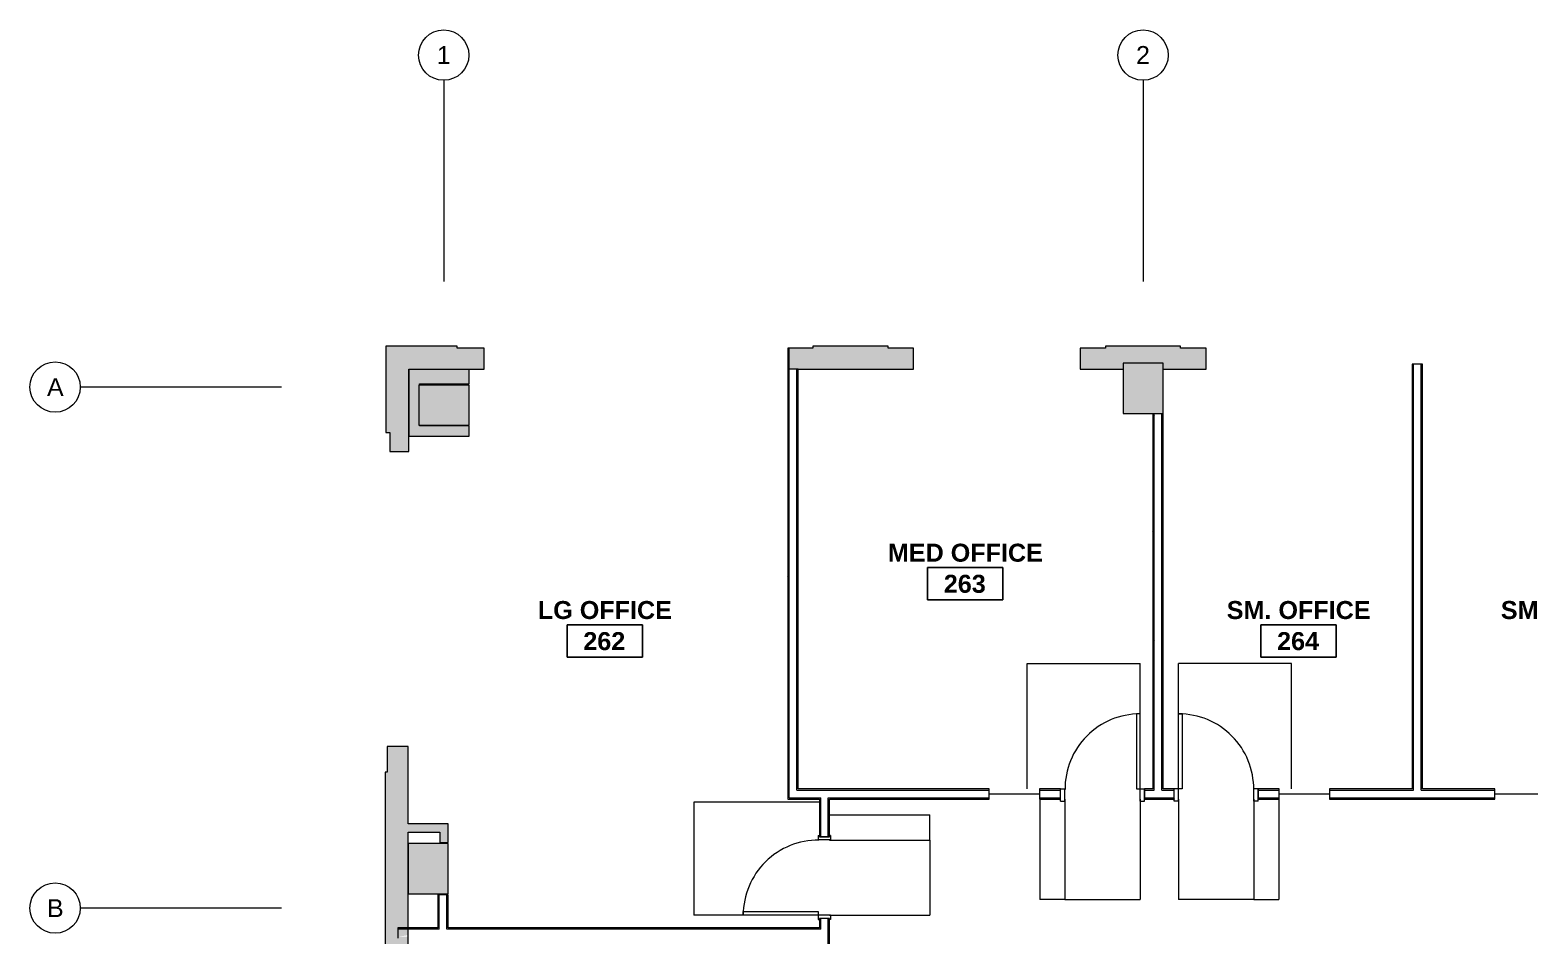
# Model space of a CAD drawing. Header units: inches. Extents: x 25331 to 28023, y 11893 to 13691.
# Drawn here: x 25331 to 26046, y 13259 to 13691 of the extents above; entities that cross this region are included whole.
import ezdxf

# ---------------------------------------------------------------- set-up
doc = ezdxf.new("R2010")
doc.units = ezdxf.units.IN
doc.header["$MEASUREMENT"] = 0
for name, color, linetype, lineweight in [('A-AREA-IDEN', 1, 'Continuous', 9), ('A-DOOR', 8, 'Continuous', 13), ('A-DOOR-FRAM', 8, 'Continuous', 20), ('A-GENM', 8, 'Continuous', 13), ('A-GLAZ', 8, 'Continuous', 13), ('A-WALL', 8, 'Continuous', 13), ('A-WALL-PATT', 8, 'Continuous', 13), ('I-WALL', 8, 'Continuous', 13), ('S-COLS', 8, 'Continuous', 13), ('S-GRID', 8, 'Continuous', 9), ('S-GRID-IDEN', 8, 'Continuous', 9)]:
    doc.layers.add(name, color=color, linetype=linetype, lineweight=lineweight)
doc.styles.add('Swis721 Lt BT', font='swissl.ttf', dxfattribs={"height": 8.514638})
doc.styles.add('Swis721 Lt BT_B', font='', dxfattribs={"height": 8.583975})
doc.styles.get('Swis721 Lt BT_B').set_extended_font_data('Swis721 Lt BT', bold=True)
pattern_1 = [(0, (0, 0), (30.72, 7.68), [1.267, -21.773, 1.267, -21.773, -122.88]), (0, (0, 0), (30.72, 7.68), [-46.08, 1.267, -44.813, 1.267, -21.773, -53.76]), (0, (0, 0), (30.72, 7.68), [-115.2, 1.267, -14.093, 1.267, -37.133]), (120, (11.52, 3.84), (-22.0110751, 22.7643004), [1.267, -21.773, 1.267, -21.773, -122.88]), (120, (11.52, 3.84), (-22.0110751, 22.7643004), [-46.08, 1.267, -44.813, 1.267, -21.773, -53.76]), (120, (11.52, 3.84), (-22.0110751, 22.7643004), [-115.2, 1.267, -14.093, 1.267, -37.133]), (240, (15.36, 19.2), (-8.7089249, -30.4443004), [1.267, -21.773, 1.267, -21.773, -122.88]), (240, (15.36, 19.2), (-8.7089249, -30.4443004), [-46.08, 1.267, -44.813, 1.267, -21.773, -53.76]), (240, (15.36, 19.2), (-8.7089249, -30.4443004), [-115.2, 1.267, -14.093, 1.267, -37.133])]

# ---------------------------------------------------------------- blocks, each defined once
blk = doc.blocks.new('Single Flush - OTJ_SOLIDFLUSH_ALUM-4900275-FIRST FLOOR CONSTRUCTION')
at = {"layer": 'A-DOOR'}
for p, q in [((16.16, -2.44), (17.91, -2.44)), ((16.16, -38.25), (16.16, -2.44)), ((17.91, -2.44), (17.91, -38.25)), ((17.91, -38.25), (16.16, -38.25))]:
    blk.add_line(p, q, dxfattribs=at)
blk.add_arc((17.91, -2.44), 35.81, 179.5, 270, dxfattribs=at)
at = {"layer": 'A-DOOR-FRAM'}
for p, q in [((-20, 3.31), (-20, -2.44)), ((-20, 3.31), (-18, 3.31)), ((-18, 3.31), (-18, -2.44)), ((18, 3.31), (18, -2.44)), ((18, 3.31), (20, 3.31)), ((20, 3.31), (20, -2.44)), ((-20, -2.44), (-18, -2.44)), ((18, -2.44), (20, -2.44))]:
    blk.add_line(p, q, dxfattribs=at)
at = {"layer": 'A-GENM'}
for p, q in [((-17.91, 50.25), (-29.91, 50.25)), ((-29.91, 2.44), (-29.91, 50.25)), ((-17.91, 50.25), (17.91, 50.25)), ((-17.91, 2.44), (-17.91, 50.25)), ((17.91, 2.44), (17.91, 50.25)), ((17.87, 2.44), (17.91, 2.44)), ((-35.91, -2.44), (-35.91, -62.25)), ((17.87, -2.44), (17.91, -2.44)), ((17.91, -2.44), (17.91, -62.25)), ((-35.91, -62.25), (17.91, -62.25))]:
    blk.add_line(p, q, dxfattribs=at)
blk = doc.blocks.new('Single Flush - OTJ_SOLIDFLUSH_ALUM-4900816-FIRST FLOOR CONSTRUCTION')
at = {"layer": 'A-DOOR'}
for p, q in [((16.16, 38.25), (16.16, 2.44)), ((17.91, 38.25), (16.16, 38.25)), ((17.91, 2.44), (17.91, 38.25)), ((16.16, 2.44), (17.91, 2.44))]:
    blk.add_line(p, q, dxfattribs=at)
blk.add_arc((17.91, 2.44), 35.81, 90, 180.5, dxfattribs=at)
at = {"layer": 'A-DOOR-FRAM'}
for p, q in [((-20, -3.31), (-20, 2.44)), ((-20, 2.44), (-18, 2.44)), ((-18, -3.31), (-18, 2.44)), ((18, -3.31), (18, 2.44)), ((18, 2.44), (20, 2.44)), ((20, -3.31), (20, 2.44)), ((-20, -3.31), (-18, -3.31)), ((18, -3.31), (20, -3.31))]:
    blk.add_line(p, q, dxfattribs=at)
at = {"layer": 'A-GENM'}
for p, q in [((-35.91, 62.25), (17.91, 62.25)), ((-35.91, 2.44), (-35.91, 62.25)), ((17.91, 2.44), (17.91, 62.25)), ((17.87, 2.44), (17.91, 2.44)), ((-29.91, -2.44), (-29.91, -50.25)), ((-17.91, -2.44), (-17.91, -50.25)), ((17.87, -2.44), (17.91, -2.44)), ((17.91, -2.44), (17.91, -50.25)), ((-17.91, -50.25), (-29.91, -50.25)), ((-17.91, -50.25), (17.91, -50.25))]:
    blk.add_line(p, q, dxfattribs=at)
blk = doc.blocks.new('Double Flush w-Skinny Lite - Int-N-LDMF-36_ x 84_-5155943-FIRST FLOOR CONSTRUCTION')
at = {"layer": 'A-DOOR'}
for p, q in [((16.16, -2.94), (17.91, -2.94)), ((16.16, -38.75), (16.16, -2.94)), ((17.91, -2.94), (17.91, -38.75)), ((17.91, -38.75), (16.16, -38.75))]:
    blk.add_line(p, q, dxfattribs=at)
blk.add_arc((17.91, -2.94), 35.81, 179.5, 270, dxfattribs=at)
at = {"layer": 'A-DOOR-FRAM'}
for p, q in [((-20, 2.94), (-20, 2.44)), ((-20, 2.94), (-18, 2.94)), ((-20, 2.44), (-19.5, 2.44)), ((-19.5, 2.44), (-19.5, -2.44)), ((-18, 2.94), (-18, -2.94)), ((18, 2.94), (18, -2.94)), ((18, 2.94), (20, 2.94)), ((19.5, 2.44), (19.5, -2.44)), ((19.5, 2.44), (20, 2.44)), ((20, 2.94), (20, 2.44)), ((-20, -2.94), (-20, -2.44)), ((-20, -2.44), (-19.5, -2.44)), ((-20, -2.94), (-18, -2.94)), ((18, -2.94), (20, -2.94)), ((19.5, -2.44), (20, -2.44)), ((20, -2.94), (20, -2.44))]:
    blk.add_line(p, q, dxfattribs=at)
at = {"layer": 'A-GENM'}
for p, q in [((-17.91, 50.25), (-29.91, 50.25)), ((-29.91, 2.44), (-29.91, 50.25)), ((-17.91, 50.25), (17.91, 50.25)), ((-17.91, 2.44), (-17.91, 50.25)), ((17.91, 2.44), (17.91, 50.25)), ((17.87, 2.44), (17.91, 2.44)), ((-35.91, -2.44), (-35.91, -62.25)), ((17.87, -2.44), (17.91, -2.44)), ((17.91, -2.44), (17.91, -62.25)), ((-35.91, -62.25), (17.91, -62.25))]:
    blk.add_line(p, q, dxfattribs=at)
blk = doc.blocks.new('Frameless opening with glazing - 24_ x 96_-4900874-FIRST FLOOR CONSTRUCTION')
at = {"layer": 'A-GLAZ'}
blk.add_line((-13.5, 0.0625), (10.5, 0.0625), dxfattribs=at)
blk = doc.blocks.new('Concrete-Rectangular-Column - 19 X 24-5195709-FIRST FLOOR CONSTRUCTION')
at = {"layer": 'S-COLS'}
blk.add_hatch(color=256, dxfattribs=at).paths.add_polyline_path([(-9.5, -12), (9.5, -12), (9.5, 12), (-9.5, 12)], flags=0)
for p, q in [((9.5, 12), (-9.5, 12)), ((-9.5, 12), (-9.5, -12)), ((9.5, -12), (9.5, 12)), ((-9.5, -12), (9.5, -12))]:
    blk.add_line(p, q, dxfattribs=at)
blk = doc.blocks.new('Grid - Grid Head - Circle-50561-FIRST FLOOR CONSTRUCTION')
at = {"layer": 'S-GRID-IDEN'}
blk.add_circle((0, 0), 0.125, dxfattribs=at)
blk = doc.blocks.new('Room Tag - Room Name and Number-3379422-FIRST FLOOR CONSTRUCTION')
at = {"layer": 'A-AREA-IDEN'}
for p, q in [((-0.1881, -0.1636), (-0.1881, -0.0018)), ((-0.1881, -0.0018), (0.1869, -0.0018)), ((0.1869, -0.0018), (-0.1881, -0.0018)), ((-0.1881, -0.0018), (-0.1881, -0.1636)), ((0.1869, -0.0018), (0.1869, -0.1636)), ((0.1869, -0.1636), (0.1869, -0.0018)), ((0.1869, -0.1636), (-0.1881, -0.1636)), ((-0.1881, -0.1636), (0.1869, -0.1636))]:
    blk.add_line(p, q, dxfattribs=at)

msp = doc.modelspace()

# ---------------------------------------------------------------- hatches: boundary and pattern name
at = {"layer": 'A-WALL-PATT'}
for points in [[(25511.57, 13529.18), (25534.57, 13529.18), (25534.57, 13540.18), (25500.57, 13540.18), (25500.57, 13529.18), (25502.57, 13529.18)], [(25534.57, 13529.18), (25547.57, 13529.18), (25547.57, 13539.18), (25534.57, 13539.18)], [(25704.32, 13529.17), (25704.32, 13539.17), (25692.94, 13539.17), (25692.94, 13529.17), (25698.78, 13529.17)], [(25740.16, 13529.17), (25740.16, 13540.17), (25704.32, 13540.17), (25704.32, 13529.17)], [(25752.32, 13529.17), (25752.32, 13539.17), (25740.16, 13539.17), (25740.16, 13529.17)], [(25843.82, 13529.17), (25843.82, 13539.17), (25831.82, 13539.17), (25831.82, 13529.17)], [(25879.66, 13529.17), (25879.66, 13540.17), (25843.82, 13540.17), (25843.82, 13529.17), (25852.3, 13529.17), (25852.3, 13532.11), (25871.3, 13532.11), (25871.3, 13529.17)], [(25891.82, 13529.17), (25891.82, 13539.17), (25879.66, 13539.17), (25879.66, 13529.17)], [(25500.57, 13498.93), (25511.57, 13498.93), (25511.57, 13529.18), (25500.57, 13529.17)], [(25516.66, 13522.18), (25540.29, 13522.18), (25540.29, 13529.18), (25511.66, 13529.17), (25511.66, 13522.18), (25516.29, 13522.18)], [(25516.29, 13502.18), (25516.66, 13502.18), (25516.66, 13502.56), (25516.29, 13502.56), (25516.29, 13521.56), (25516.66, 13521.56), (25516.66, 13522.18), (25511.66, 13522.18), (25511.66, 13502.18)], [(25511.57, 13489.93), (25511.57, 13498.93), (25502.57, 13498.93), (25502.57, 13489.93)], [(25540.29, 13497.18), (25540.29, 13502.18), (25511.66, 13502.18), (25511.66, 13497.18), (25516.29, 13497.18)], [(25511.32, 13337.01), (25511.32, 13349.17), (25501.32, 13349.17), (25501.32, 13337.01)], [(25501.32, 13244.01), (25511.32, 13244.01), (25511.32, 13258.48), (25506.32, 13258.48), (25511.32, 13259.26), (25511.32, 13337.01), (25500.32, 13337.01), (25500.32, 13244.01)], [(25512.95, 13308.42), (25526.31, 13308.42), (25526.31, 13312.42), (25511.32, 13312.42), (25511.32, 13308.42)], [(25530.31, 13303.42), (25530.31, 13312.42), (25526.31, 13312.42), (25526.31, 13303.42), (25529.68, 13303.42)]]:
    msp.add_hatch(color=256, dxfattribs=at).paths.add_polyline_path(points, flags=0)
h = msp.add_hatch(dxfattribs=at)
h.set_pattern_fill('FP2_2', color=256, style=0, pattern_type=2)
h.set_pattern_definition(pattern_1)
h.paths.add_polyline_path([(25692.32, 13324.74), (25692.94, 13324.74), (25692.94, 13539.17), (25692.32, 13539.17), (25692.32, 13328.36)], flags=0)
h = msp.add_hatch(dxfattribs=at)
h.set_pattern_fill('FP2_2', color=256, style=0, pattern_type=2)
h.set_pattern_definition(pattern_1)
h.paths.add_polyline_path([(25696.57, 13328.99), (25697.19, 13328.99), (25697.19, 13529.17), (25696.57, 13529.17), (25696.57, 13436.14)], flags=0)
h = msp.add_hatch(dxfattribs=at)
h.set_pattern_fill('FP2_2', color=256, style=0, pattern_type=2)
h.set_pattern_definition(pattern_1)
h.paths.add_polyline_path([(25990.76, 13328.99), (25990.76, 13531.55), (25990.13, 13531.55), (25990.13, 13328.99)], flags=0)
h = msp.add_hatch(dxfattribs=at)
h.set_pattern_fill('FP2_2', color=256, style=0, pattern_type=2)
h.set_pattern_definition(pattern_1)
h.paths.add_polyline_path([(25995.01, 13328.99), (25995.01, 13531.55), (25994.38, 13531.55), (25994.38, 13328.99)], flags=0)
h = msp.add_hatch(dxfattribs=at)
h.set_pattern_fill('FP2_2', color=256, style=0, pattern_type=2)
h.set_pattern_definition(pattern_1)
h.paths.add_polyline_path([(25867.05, 13328.99), (25867.05, 13508.11), (25866.43, 13508.11), (25866.43, 13328.99)], flags=0)
h = msp.add_hatch(dxfattribs=at)
h.set_pattern_fill('FP2_2', color=256, style=0, pattern_type=2)
h.set_pattern_definition(pattern_1)
h.paths.add_polyline_path([(26328.39, 13328.36), (26328.39, 13328.99), (26322.62, 13328.99), (26322.62, 13328.36)], flags=0)
h.paths.add_polyline_path([(25926.63, 13328.36), (25926.63, 13328.99), (25916.63, 13328.99), (25916.63, 13328.36)], flags=0)
h.paths.add_polyline_path([(25696.57, 13328.36), (25788.43, 13328.36), (25788.43, 13328.99), (25696.57, 13328.99)], flags=0)
h.paths.add_polyline_path([(26248.62, 13328.36), (26248.62, 13328.99), (26111.02, 13328.99), (26111.02, 13328.36), (26223.33, 13328.36)], flags=0)
h.paths.add_polyline_path([(26282.62, 13328.36), (26282.62, 13328.99), (26272.62, 13328.99), (26272.62, 13328.36)], flags=0)
h.paths.add_polyline_path([(25812.43, 13328.36), (25822.43, 13328.36), (25822.43, 13328.99), (25812.43, 13328.99)], flags=0)
h.paths.add_polyline_path([(26107.39, 13328.36), (26107.39, 13328.99), (26103.44, 13328.99), (26103.44, 13328.36), (26106.77, 13328.36)], flags=0)
h.paths.add_polyline_path([(25862.43, 13328.36), (25867.05, 13328.36), (25867.05, 13328.99), (25862.43, 13328.99)], flags=0)
h.paths.add_polyline_path([(25995.01, 13328.36), (26029.44, 13328.36), (26029.44, 13328.99), (25994.38, 13328.99), (25994.38, 13328.36)], flags=0)
h.paths.add_polyline_path([(25876.63, 13328.36), (25876.63, 13328.99), (25870.68, 13328.99), (25870.68, 13328.36), (25871.3, 13328.36)], flags=0)
h.paths.add_polyline_path([(26063.44, 13328.36), (26063.44, 13328.99), (26053.44, 13328.99), (26053.44, 13328.36)], flags=0)
h.paths.add_polyline_path([(25990.76, 13328.36), (25990.76, 13328.99), (25950.63, 13328.99), (25950.63, 13328.36), (25990.13, 13328.36)], flags=0)
h = msp.add_hatch(dxfattribs=at)
h.set_pattern_fill('FP2_2', color=256, style=0, pattern_type=2)
h.set_pattern_definition(pattern_1)
h.paths.add_polyline_path([(25692.32, 13324.11), (25708.01, 13324.11), (25708.01, 13324.74), (25692.32, 13324.74)], flags=0)
h.paths.add_polyline_path([(26329.02, 13324.11), (26332.64, 13324.11), (26332.62, 13324.74), (26322.62, 13324.74), (26322.62, 13324.11), (26328.39, 13324.11)], flags=0)
h.paths.add_polyline_path([(26063.44, 13324.11), (26063.44, 13324.74), (26053.44, 13324.74), (26053.44, 13324.11)], flags=0)
h.paths.add_polyline_path([(26103.44, 13324.11), (26248.62, 13324.11), (26248.62, 13324.74), (26103.44, 13324.74)], flags=0)
h.paths.add_polyline_path([(26282.62, 13324.11), (26282.62, 13324.74), (26272.62, 13324.74), (26272.62, 13324.11)], flags=0)
h.paths.add_polyline_path([(25711.63, 13324.11), (25788.43, 13324.11), (25788.43, 13324.74), (25711.63, 13324.74)], flags=0)
h.paths.add_polyline_path([(25812.43, 13324.11), (25822.43, 13324.11), (25822.43, 13324.74), (25812.43, 13324.74)], flags=0)
h.paths.add_polyline_path([(25994.38, 13324.11), (26029.44, 13324.11), (26029.44, 13324.74), (25950.63, 13324.74), (25950.63, 13324.11), (25990.76, 13324.11)], flags=0)
h.paths.add_polyline_path([(25862.43, 13324.11), (25876.63, 13324.11), (25876.63, 13324.74), (25862.43, 13324.74)], flags=0)
h.paths.add_polyline_path([(25926.63, 13324.11), (25926.63, 13324.74), (25916.63, 13324.74), (25916.63, 13324.11)], flags=0)
h = msp.add_hatch(dxfattribs=at)
h.set_pattern_fill('FP2_2', color=256, style=0, pattern_type=2)
h.set_pattern_definition(pattern_1)
h.paths.add_polyline_path([(25708.01, 13095.86), (25708.01, 13179.86), (25707.38, 13179.86), (25707.38, 13095.86)], flags=0)
h.paths.add_polyline_path([(25708.01, 13203.86), (25708.01, 13213.86), (25707.38, 13213.86), (25707.38, 13203.86)], flags=0)
h.paths.add_polyline_path([(25708.01, 13253.86), (25708.01, 13258.48), (25707.38, 13258.48), (25707.38, 13253.86)], flags=0)
h.paths.add_polyline_path([(25707.38, 13262.11), (25708.01, 13262.11), (25708.01, 13267.23), (25707.38, 13267.23), (25707.38, 13262.73)], flags=0)
h.paths.add_polyline_path([(25708.01, 13306.23), (25708.01, 13324.11), (25707.38, 13324.11), (25707.38, 13306.23)], flags=0)
h = msp.add_hatch(dxfattribs=at)
h.set_pattern_fill('FP2_2', color=256, style=0, pattern_type=2)
h.set_pattern_definition(pattern_1)
h.paths.add_polyline_path([(25711.63, 13091.61), (25712.26, 13091.61), (25712.26, 13179.86), (25711.63, 13179.86), (25711.63, 13095.23)], flags=0)
h.paths.add_polyline_path([(25712.26, 13203.86), (25712.26, 13213.86), (25711.63, 13213.86), (25711.63, 13203.86)], flags=0)
h.paths.add_polyline_path([(25712.26, 13253.86), (25712.26, 13267.23), (25711.63, 13267.23), (25711.63, 13253.86)], flags=0)
h.paths.add_polyline_path([(25711.63, 13306.23), (25712.26, 13306.23), (25712.26, 13324.11), (25711.63, 13324.11)], flags=0)
h = msp.add_hatch(dxfattribs=at)
h.set_pattern_fill('FP2_2', color=256, style=0, pattern_type=2)
h.set_pattern_definition(pattern_1)
h.paths.add_polyline_path([(25707.38, 13262.11), (25707.38, 13262.73), (25529.68, 13262.73), (25529.68, 13262.11), (25698.78, 13262.11)], flags=0)
h.paths.add_polyline_path([(25511.32, 13262.11), (25526.06, 13262.11), (25526.06, 13262.73), (25511.32, 13262.73), (25511.32, 13262.27)], flags=0)
at = {"layer": 'S-COLS'}
msp.add_hatch(color=256, dxfattribs=at).paths.add_polyline_path([(25511.32, 13278.92), (25530.31, 13278.92), (25530.31, 13302.92), (25511.32, 13302.92)], flags=0)

# ---------------------------------------------------------------- linework, layer by layer
at = {"layer": 'A-WALL'}
for p, q in [((25500.57, 13540.18), (25500.57, 13498.93)), ((25534.57, 13540.18), (25500.57, 13540.18)), ((25534.57, 13539.18), (25534.57, 13540.18)), ((25547.57, 13539.18), (25534.57, 13539.18)), ((25547.57, 13529.18), (25547.57, 13539.18)), ((25704.32, 13539.17), (25692.32, 13539.17)), ((25692.32, 13539.17), (25692.32, 13529.17)), ((25692.94, 13324.74), (25692.94, 13539.17)), ((25740.16, 13540.17), (25704.32, 13540.17)), ((25704.32, 13540.17), (25704.32, 13539.17)), ((25740.16, 13539.17), (25740.16, 13540.17)), ((25752.32, 13539.17), (25740.16, 13539.17)), ((25752.32, 13529.17), (25752.32, 13539.17)), ((25843.82, 13539.17), (25831.82, 13539.17)), ((25831.82, 13539.17), (25831.82, 13529.17)), ((25879.66, 13540.17), (25843.82, 13540.17)), ((25843.82, 13540.17), (25843.82, 13539.17)), ((25879.66, 13539.17), (25879.66, 13540.17)), ((25891.82, 13539.17), (25879.66, 13539.17)), ((25891.82, 13529.17), (25891.82, 13539.17)), ((25511.57, 13498.93), (25511.57, 13529.18)), ((25511.57, 13529.18), (25547.57, 13529.18)), ((25511.66, 13529.18), (25511.66, 13522.18)), ((25540.29, 13522.18), (25540.29, 13529.18)), ((25697.19, 13529.17), (25692.94, 13529.17)), ((25696.57, 13328.36), (25696.57, 13529.17)), ((25697.19, 13529.17), (25752.32, 13529.17)), ((25831.82, 13529.17), (25852.3, 13529.17)), ((25871.3, 13529.17), (25891.82, 13529.17)), ((25990.76, 13328.36), (25990.76, 13531.55)), ((25994.38, 13328.36), (25994.38, 13531.55)), ((25516.66, 13522.18), (25540.29, 13522.18)), ((25867.05, 13328.36), (25867.05, 13508.11)), ((25870.68, 13328.36), (25870.68, 13508.11)), ((25500.57, 13498.93), (25502.57, 13498.93)), ((25502.57, 13498.93), (25502.57, 13489.93)), ((25511.57, 13489.93), (25511.57, 13498.93)), ((25502.57, 13489.93), (25511.57, 13489.93)), ((25511.32, 13349.17), (25501.32, 13349.17)), ((25501.32, 13349.17), (25501.32, 13337.01)), ((25511.32, 13312.42), (25511.32, 13349.17)), ((25501.32, 13337.01), (25500.32, 13337.01)), ((25500.32, 13337.01), (25500.32, 13244.01)), ((25696.57, 13328.36), (25788.43, 13328.36)), ((25812.43, 13328.36), (25822.43, 13328.36)), ((25862.43, 13328.36), (25867.05, 13328.36)), ((25870.68, 13328.36), (25876.63, 13328.36)), ((25916.63, 13328.36), (25926.63, 13328.36)), ((25950.63, 13328.36), (25990.76, 13328.36)), ((25994.38, 13328.36), (26029.44, 13328.36)), ((25692.94, 13324.74), (25708.01, 13324.74)), ((25708.01, 13306.23), (25708.01, 13324.74)), ((25711.63, 13306.23), (25711.63, 13324.74)), ((25711.63, 13324.74), (25788.43, 13324.74)), ((25812.43, 13324.74), (25822.43, 13324.74)), ((25862.43, 13324.74), (25876.63, 13324.74)), ((25916.63, 13324.74), (25926.63, 13324.74)), ((25950.63, 13324.74), (26029.44, 13324.74)), ((25530.31, 13312.42), (25511.32, 13312.42)), ((25530.31, 13303.42), (25530.31, 13312.42)), ((25511.32, 13308.42), (25526.31, 13308.42)), ((25511.32, 13232.17), (25511.32, 13308.42)), ((25526.31, 13308.42), (25526.31, 13303.42)), ((25526.31, 13303.42), (25530.31, 13303.42)), ((25526.06, 13262.11), (25526.06, 13278.42)), ((25529.68, 13262.11), (25529.68, 13278.42)), ((25526.06, 13262.11), (25506.32, 13262.11)), ((25708.01, 13262.11), (25529.68, 13262.11)), ((25708.01, 13262.11), (25708.01, 13267.23)), ((25711.63, 13253.86), (25711.63, 13267.23))]:
    msp.add_line(p, q, dxfattribs=at)
at = {"layer": 'I-WALL'}
for p, q in [((25692.32, 13529.17), (25692.32, 13324.11)), ((25697.19, 13328.99), (25697.19, 13529.17)), ((25990.13, 13531.55), (25990.13, 13328.99)), ((25995.01, 13531.55), (25990.13, 13531.55)), ((25995.01, 13328.99), (25995.01, 13531.55)), ((25511.66, 13522.18), (25511.66, 13497.18)), ((25516.66, 13521.56), (25516.66, 13522.18)), ((25866.43, 13508.11), (25866.43, 13328.99)), ((25871.3, 13328.99), (25871.3, 13508.11)), ((25516.66, 13502.18), (25516.66, 13502.56)), ((25540.29, 13502.18), (25516.66, 13502.18)), ((25540.29, 13497.18), (25540.29, 13502.18)), ((25511.66, 13497.18), (25540.29, 13497.18)), ((25788.43, 13328.99), (25697.19, 13328.99)), ((25788.43, 13324.11), (25788.43, 13328.99)), ((25822.43, 13328.99), (25812.43, 13328.99)), ((25812.43, 13328.99), (25812.43, 13324.11)), ((25822.43, 13324.11), (25822.43, 13328.99)), ((25866.43, 13328.99), (25862.43, 13328.99)), ((25862.43, 13328.99), (25862.43, 13324.11)), ((25876.63, 13328.99), (25871.3, 13328.99)), ((25876.63, 13324.11), (25876.63, 13328.99)), ((25926.63, 13328.99), (25916.63, 13328.99)), ((25916.63, 13328.99), (25916.63, 13324.11)), ((25926.63, 13324.11), (25926.63, 13328.99)), ((25990.13, 13328.99), (25950.63, 13328.99)), ((25950.63, 13328.99), (25950.63, 13324.11)), ((26029.44, 13328.99), (25995.01, 13328.99)), ((26029.44, 13324.11), (26029.44, 13328.99)), ((25692.32, 13324.11), (25707.38, 13324.11)), ((25707.38, 13324.11), (25707.38, 13306.23)), ((25712.26, 13306.23), (25712.26, 13324.11)), ((25712.26, 13324.11), (25788.43, 13324.11)), ((25812.43, 13324.11), (25822.43, 13324.11)), ((25862.43, 13324.11), (25876.63, 13324.11)), ((25916.63, 13324.11), (25926.63, 13324.11)), ((25950.63, 13324.11), (26029.44, 13324.11)), ((25707.38, 13306.23), (25712.26, 13306.23)), ((25525.43, 13278.42), (25525.43, 13262.73)), ((25530.31, 13278.42), (25525.43, 13278.42)), ((25530.31, 13262.73), (25530.31, 13278.42)), ((25525.43, 13262.73), (25506.32, 13262.73)), ((25506.32, 13262.73), (25506.32, 13257.86)), ((25707.38, 13262.73), (25530.31, 13262.73)), ((25707.38, 13267.23), (25707.38, 13262.73)), ((25712.26, 13267.23), (25707.38, 13267.23)), ((25712.26, 13253.86), (25712.26, 13267.23))]:
    msp.add_line(p, q, dxfattribs=at)
at = {"layer": 'S-COLS'}
for p, q in [((25530.31, 13302.92), (25511.31, 13302.92)), ((25511.31, 13302.92), (25511.31, 13278.92)), ((25530.31, 13278.92), (25530.31, 13302.92)), ((25511.31, 13278.92), (25530.31, 13278.92))]:
    msp.add_line(p, q, dxfattribs=at)
at = {"layer": 'S-GRID'}
for p, q in [((25528.23, 13666.96), (25528.23, 13570.96)), ((25861.73, 13666.96), (25861.73, 13570.96)), ((25450.91, 13520.67), (25354.91, 13520.67)), ((25450.91, 13272.17), (25354.91, 13272.17))]:
    msp.add_line(p, q, dxfattribs=at)

# ---------------------------------------------------------------- block references
at = {"layer": 'A-AREA-IDEN', "xscale": 95.99999999999994, "yscale": 95.99999999999994, "zscale": 95.99999999999994}
for p in [(25777, 13434.82), (25605.08, 13407.48), (25935.95, 13407.48)]:
    msp.add_blockref('Room Tag - Room Name and Number-3379422-FIRST FLOOR CONSTRUCTION', p, dxfattribs=at)
at = {"layer": 'A-DOOR'}
msp.add_blockref('Single Flush - OTJ_SOLIDFLUSH_ALUM-4900816-FIRST FLOOR CONSTRUCTION', (25842.43, 13326.55), dxfattribs=at)
for name, p, rotation in [('Single Flush - OTJ_SOLIDFLUSH_ALUM-4900275-FIRST FLOOR CONSTRUCTION', (25896.63, 13326.55), 180), ('Double Flush w-Skinny Lite - Int-N-LDMF-36_ x 84_-5155943-FIRST FLOOR CONSTRUCTION', (25709.82, 13286.73), 269.9999999999999)]:
    msp.add_blockref(name, p, dxfattribs=dict(at, rotation=rotation))
at = {"layer": 'A-GLAZ', "rotation": 180}
for p in [(25798.93, 13326.55), (26039.94, 13326.55)]:
    msp.add_blockref('Frameless opening with glazing - 24_ x 96_-4900874-FIRST FLOOR CONSTRUCTION', p, dxfattribs=at)
at = {"layer": 'A-GLAZ'}
msp.add_blockref('Frameless opening with glazing - 24_ x 96_-4900874-FIRST FLOOR CONSTRUCTION', (25940.13, 13326.55), dxfattribs=at)
at = {"layer": 'S-COLS'}
msp.add_blockref('Concrete-Rectangular-Column - 19 X 24-5195709-FIRST FLOOR CONSTRUCTION', (25861.8, 13520.11), dxfattribs=at)
at = {"layer": 'S-COLS', "rotation": 270}
msp.add_blockref('Concrete-Rectangular-Column - 19 X 24-5195709-FIRST FLOOR CONSTRUCTION', (25528.29, 13512.06), dxfattribs=at)
at = {"layer": 'S-GRID-IDEN', "xscale": 95.99999999999994, "yscale": 95.99999999999994, "zscale": 95.99999999999994}
for p, rotation in [((25528.23, 13678.96), 180), ((25861.73, 13678.96), 180), ((25342.91, 13520.67), 89.99999999999982), ((25342.91, 13272.17), 89.99999999999982)]:
    msp.add_blockref('Grid - Grid Head - Circle-50561-FIRST FLOOR CONSTRUCTION', p, dxfattribs=dict(at, rotation=rotation))

# ---------------------------------------------------------------- texts
at = {"layer": 'A-AREA-IDEN', "char_height": 8.584, "attachment_point": 2, "line_spacing_factor": 0.998538, "style": 'Swis721 Lt BT_B'}
for s, insert, width in [('MED OFFICE', (25777.01, 13445.96), 83.916), ('263', (25776.73, 13431.13), 23.004), ('LG OFFICE', (25605.09, 13418.62), 71.82), ('SM. OFFICE', (25935.96, 13418.62), 77.76), ('SM. OFFICE', (26066.68, 13418.62), 77.76), ('262', (25604.8, 13403.79), 23.004), ('264', (25935.68, 13403.79), 23.004)]:
    msp.add_mtext(s, dxfattribs=dict(at, insert=insert, width=width))

# ---------------------------------------------------------------- next in the draw order: texts
at = {"layer": 'S-GRID-IDEN', "char_height": 8.51, "attachment_point": 2, "line_spacing_factor": 1.00667, "style": 'Swis721 Lt BT', "bg_fill": 3, "box_fill_scale": 1.25, "bg_fill_color": 0, "bg_fill_transparency": 0}
for s, insert, width in [('1', (25528.23, 13683.29), 7.56), ('2', (25861.73, 13683.29), 7.56), ('A', (25343.01, 13524.89), 8.748), ('B', (25343.01, 13276.39), 9.072)]:
    msp.add_mtext(s, dxfattribs=dict(at, insert=insert, width=width))

doc.saveas('drawing.dxf')
